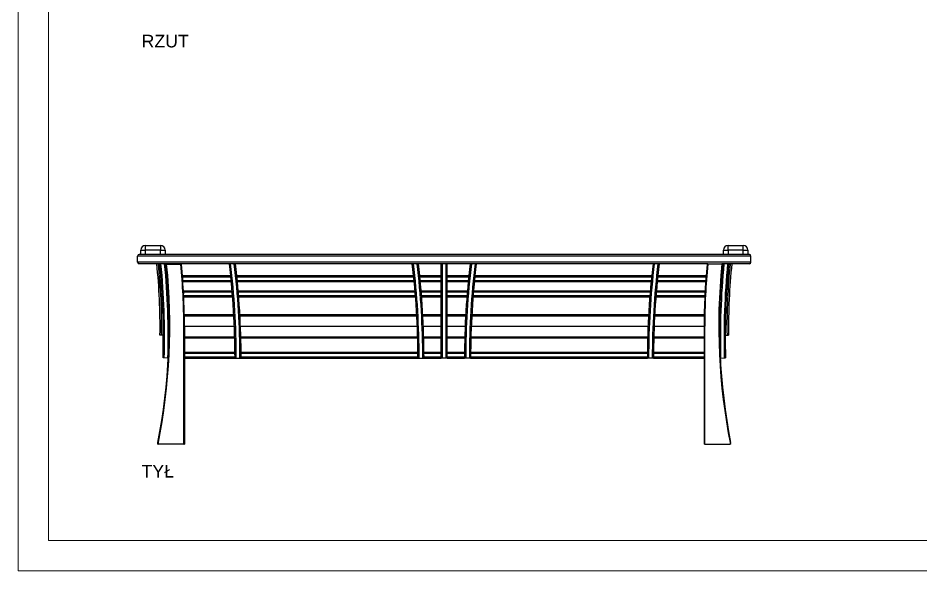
# Model space of a CAD drawing. Header units: millimetres. Extents: x 1039 to 6979, y -5125 to -925.
# Drawn here: x 1039 to 4001, y -5125 to -3310 of the extents above; entities that cross this region are included whole.
import ezdxf

# ---------------------------------------------------------------- set-up
doc = ezdxf.new("R2010")
doc.units = ezdxf.units.MM
doc.layers.add('tabelka', color=155, linetype='Continuous')
doc.layers.add('WYMIAR', color=96, linetype='Continuous')

# ---------------------------------------------------------------- blocks, each defined once
blk = doc.blocks.new('tyl')
for p, q in [((-2615.4, -846.4), (-2600.4, -846.4)), ((-2615.4, -861.2), (-2615.4, -846.4)), ((-2600.4, -831.4), (-2550.4, -831.4)), ((-2600.4, -831.4), (-2600.4, -846.4)), ((-2550.4, -846.4), (-2600.4, -846.4)), ((-2600.4, -846.4), (-2600.4, -861.2)), ((-2550.4, -831.4), (-2550.4, -846.4)), ((-2550.4, -846.4), (-2535.4, -846.4)), ((-2550.4, -861.2), (-2550.4, -846.4)), ((-2535.4, -846.4), (-2535.4, -861.2)), ((-703.4, -861.2), (-703.4, -846.4)), ((-703.4, -846.4), (-688.4, -846.4)), ((-688.4, -846.4), (-688.4, -831.4)), ((-688.4, -831.4), (-638.4, -831.4)), ((-638.4, -846.4), (-688.4, -846.4)), ((-688.4, -846.4), (-688.4, -861.2)), ((-638.4, -846.4), (-638.4, -831.4)), ((-638.4, -846.4), (-623.4, -846.4)), ((-638.4, -861.2), (-638.4, -846.4)), ((-623.4, -846.4), (-623.4, -861.2)), ((-2625.4, -886), (-2625.4, -866.4)), ((-613.4, -866.4), (-2625.4, -866.4)), ((-613.4, -886), (-2625.4, -886)), ((-618.6, -861.2), (-2620.2, -861.2)), ((-613.4, -886), (-613.4, -866.4)), ((-2530.1, -891.2), (-2620.2, -891.2)), ((-2530.1, -891.2), (-2530.1, -893.2)), ((-2483.9, -891.2), (-2530.1, -891.2)), ((-2530.1, -893.2), (-2483.9, -893.2)), ((-754.9, -891.2), (-2483.9, -891.2)), ((-2483.9, -891.2), (-2483.9, -893.2)), ((-1629.4, -1201.2), (-1629.4, -891.2)), ((-1625.4, -1201.2), (-1625.4, -891.2)), ((-1613.4, -1201.2), (-1613.4, -891.2)), ((-1609.4, -1201.2), (-1609.4, -891.2)), ((-754.9, -891.2), (-708.7, -891.2)), ((-754.9, -891.2), (-754.9, -893.2)), ((-708.7, -893.2), (-754.9, -893.2)), ((-618.6, -891.2), (-708.7, -891.2)), ((-708.7, -891.2), (-708.7, -893.2)), ((-2320, -931.2), (-2477.8, -931.2)), ((-2477.8, -931.2), (-2477.8, -935.2)), ((-2477.8, -935.2), (-2477.8, -940.3)), ((-2319.6, -935.2), (-2477.8, -935.2)), ((-2318.4, -947.2), (-2477.3, -947.2)), ((-1720, -931.2), (-2299.9, -931.2)), ((-1719.6, -935.2), (-2299.5, -935.2)), ((-1718.4, -947.2), (-2298.3, -947.2)), ((-1629.4, -931.2), (-1699.9, -931.2)), ((-1629.4, -935.2), (-1699.5, -935.2)), ((-1629.4, -947.2), (-1698.3, -947.2)), ((-1539, -931.2), (-1609.4, -931.2)), ((-1539.4, -935.2), (-1609.4, -935.2)), ((-1540.6, -947.2), (-1609.4, -947.2)), ((-940.6, -947.2), (-1520.5, -947.2)), ((-939.4, -935.2), (-1519.3, -935.2)), ((-939, -931.2), (-1518.8, -931.2)), ((-761.6, -947.2), (-920.5, -947.2)), ((-761, -935.2), (-919.3, -935.2)), ((-761, -931.2), (-918.8, -931.2)), ((-761, -931.2), (-761, -935.2)), ((-761, -935.2), (-761, -940.3)), ((-2318, -951.2), (-2477, -951.2)), ((-1718, -951.2), (-2297.9, -951.2)), ((-1629.4, -951.2), (-1697.9, -951.2)), ((-1541, -951.2), (-1609.4, -951.2)), ((-941, -951.2), (-1520.9, -951.2)), ((-761.8, -951.2), (-920.9, -951.2)), ((-2315.2, -981.2), (-2474.6, -981.2)), ((-2474.6, -981.2), (-2474.6, -985.2)), ((-2474.6, -985.2), (-2474.6, -990.3)), ((-2314.9, -985.2), (-2474.6, -985.2)), ((-2313.9, -997.2), (-2474.3, -997.2)), ((-2313.6, -1001.2), (-2474.1, -1001.2)), ((-1715.2, -981.2), (-2295.2, -981.2)), ((-1714.9, -985.2), (-2294.8, -985.2)), ((-1713.9, -997.2), (-2293.9, -997.2)), ((-1713.6, -1001.2), (-2293.5, -1001.2)), ((-1629.4, -981.2), (-1695.2, -981.2)), ((-1629.4, -985.2), (-1694.8, -985.2)), ((-1629.4, -997.2), (-1693.9, -997.2)), ((-1629.4, -1001.2), (-1693.5, -1001.2)), ((-1543.7, -981.2), (-1609.4, -981.2)), ((-1544, -985.2), (-1609.4, -985.2)), ((-1545, -997.2), (-1609.4, -997.2)), ((-1545.3, -1001.2), (-1609.4, -1001.2)), ((-945.3, -1001.2), (-1525.2, -1001.2)), ((-945, -997.2), (-1524.9, -997.2)), ((-944, -985.2), (-1523.9, -985.2)), ((-943.7, -981.2), (-1523.6, -981.2)), ((-764.8, -1001.2), (-925.2, -1001.2)), ((-764.6, -997.2), (-924.9, -997.2)), ((-764.2, -985.2), (-923.9, -985.2)), ((-764.2, -981.2), (-923.6, -981.2)), ((-764.2, -981.2), (-764.2, -985.2)), ((-764.2, -985.2), (-764.2, -990.3)), ((-2472.2, -1058.2), (-2309.8, -1058.2)), ((-2309.5, -1063.2), (-2472.2, -1063.2)), ((-2289.8, -1058.2), (-1709.8, -1058.2)), ((-1709.5, -1063.2), (-2289.5, -1063.2)), ((-1689.8, -1058.2), (-1629.4, -1058.2)), ((-1629.4, -1063.2), (-1689.5, -1063.2)), ((-1609.4, -1058.2), (-1549, -1058.2)), ((-1549.3, -1063.2), (-1609.4, -1063.2)), ((-949.3, -1063.2), (-1529.3, -1063.2)), ((-1529, -1058.2), (-949, -1058.2)), ((-766.7, -1063.2), (-929.3, -1063.2)), ((-929, -1058.2), (-766.6, -1058.2)), ((-2473.9, -1096.2), (-2473.9, -1096.2)), ((-2473.9, -1096.2), (-2473.9, -1096.2)), ((-2473.9, -1483.2), (-2473.9, -1096.2)), ((-2473.9, -1096.2), (-2471.9, -1096.2)), ((-2471.9, -1096.2), (-2308, -1096.2)), ((-2471.9, -1096.2), (-2471.9, -1483.2)), ((-2288, -1096.2), (-1708, -1096.2)), ((-1688, -1096.2), (-1629.4, -1096.2)), ((-1609.4, -1096.2), (-1550.8, -1096.2)), ((-1530.8, -1096.2), (-950.8, -1096.2)), ((-930.8, -1096.2), (-766.9, -1096.2)), ((-764.9, -1096.2), (-766.9, -1096.2)), ((-766.9, -1096.2), (-766.9, -1483.2)), ((-764.9, -1483.2), (-764.9, -1096.2)), ((-764.9, -1096.2), (-764.9, -1096.2)), ((-764.9, -1096.2), (-764.9, -1096.2)), ((-2541.1, -1126.4), (-2546.9, -1126.3)), ((-2471.9, -1131.2), (-2306.8, -1131.2)), ((-2471.9, -1134.2), (-2306.7, -1134.2)), ((-2286.8, -1131.2), (-1706.8, -1131.2)), ((-2286.7, -1134.2), (-1706.7, -1134.2)), ((-1686.8, -1131.2), (-1629.4, -1131.2)), ((-1686.7, -1134.2), (-1629.4, -1134.2)), ((-1609.4, -1131.2), (-1552, -1131.2)), ((-1609.4, -1134.2), (-1552.1, -1134.2)), ((-1532.1, -1134.2), (-952.1, -1134.2)), ((-1532, -1131.2), (-952, -1131.2)), ((-932.1, -1134.2), (-766.9, -1134.2)), ((-932, -1131.2), (-766.9, -1131.2)), ((-697.7, -1126.4), (-691.9, -1126.3)), ((-2471.9, -1181.2), (-2305.9, -1181.2)), ((-2285.9, -1181.2), (-1705.9, -1181.2)), ((-1685.9, -1181.2), (-1629.4, -1181.2)), ((-1609.4, -1181.2), (-1552.9, -1181.2)), ((-1532.9, -1181.2), (-952.9, -1181.2)), ((-932.9, -1181.2), (-766.9, -1181.2)), ((-2525.9, -1201.1), (-2537.9, -1200.8)), ((-2471.9, -1185.2), (-2305.9, -1185.2)), ((-2471.9, -1197.2), (-2305.9, -1197.2)), ((-2471.9, -1201.2), (-2305.9, -1201.2)), ((-2305.9, -1201.2), (-2301.9, -1201.2)), ((-2301.9, -1201.2), (-2289.9, -1201.2)), ((-2289.9, -1201.2), (-2285.9, -1201.2)), ((-2285.9, -1185.2), (-1705.9, -1185.2)), ((-2285.9, -1197.2), (-1705.9, -1197.2)), ((-2285.9, -1201.2), (-1705.9, -1201.2)), ((-1705.9, -1201.2), (-1701.9, -1201.2)), ((-1701.9, -1201.2), (-1689.9, -1201.2)), ((-1689.9, -1201.2), (-1685.9, -1201.2)), ((-1685.9, -1185.2), (-1629.4, -1185.2)), ((-1685.9, -1197.2), (-1629.4, -1197.2)), ((-1685.9, -1201.2), (-1629.4, -1201.2)), ((-1625.4, -1201.2), (-1629.4, -1201.2)), ((-1613.4, -1201.2), (-1625.4, -1201.2)), ((-1609.4, -1201.2), (-1613.4, -1201.2)), ((-1609.4, -1185.2), (-1552.9, -1185.2)), ((-1609.4, -1197.2), (-1553, -1197.2)), ((-1609.4, -1201.2), (-1553, -1201.2)), ((-1549, -1201.2), (-1553, -1201.2)), ((-1537, -1201.2), (-1549, -1201.2)), ((-1533, -1201.2), (-1537, -1201.2)), ((-1533, -1197.2), (-953, -1197.2)), ((-1533, -1201.2), (-953, -1201.2)), ((-1532.9, -1185.2), (-952.9, -1185.2)), ((-949, -1201.2), (-953, -1201.2)), ((-937, -1201.2), (-949, -1201.2)), ((-933, -1201.2), (-937, -1201.2)), ((-933, -1197.2), (-766.9, -1197.2)), ((-933, -1201.2), (-766.9, -1201.2)), ((-932.9, -1185.2), (-766.9, -1185.2)), ((-712.9, -1201.1), (-700.9, -1200.8)), ((-2558.6, -1476.9), (-2558.9, -1478.2)), ((-680.2, -1476.9), (-679.9, -1478.2)), ((-2473.9, -1483.2), (-2557.9, -1483.2)), ((-2473.9, -1483.2), (-2471.9, -1483.2)), ((-764.9, -1483.2), (-766.9, -1483.2)), ((-764.9, -1483.2), (-681, -1483.2))]:
    blk.add_line(p, q)
at = {"flags": 128}
for points in [[(-2532.1, -893.4), (-2532.1, -893.4), (-2532, -893.4), (-2531.8, -893.4), (-2531.5, -893.4), (-2531.2, -893.3), (-2530.9, -893.3), (-2530.5, -893.3), (-2530.1, -893.2)], [(-2483.9, -893.2), (-2483.5, -893.2), (-2483.1, -893.2), (-2482.8, -893.1), (-2482.5, -893.1), (-2482.3, -893.1), (-2482.1, -893.1), (-2482, -893), (-2481.9, -893)], [(-754.9, -893.2), (-755.3, -893.2), (-755.7, -893.2), (-756, -893.1), (-756.3, -893.1), (-756.6, -893.1), (-756.8, -893.1), (-756.9, -893), (-756.9, -893)], [(-706.7, -893.4), (-706.7, -893.4), (-706.9, -893.4), (-707, -893.4), (-707.3, -893.4), (-707.6, -893.3), (-707.9, -893.3), (-708.3, -893.3), (-708.7, -893.2)], [(-2546.9, -1126.3), (-2548, -1126.3), (-2548.9, -1126.3), (-2549.8, -1126.3), (-2550.6, -1126.3), (-2551.3, -1126.2), (-2551.7, -1126.2), (-2552, -1126.2), (-2552.1, -1126.2)], [(-691.9, -1126.3), (-690.9, -1126.3), (-689.9, -1126.3), (-689, -1126.3), (-688.2, -1126.3), (-687.6, -1126.2), (-687.1, -1126.2), (-686.8, -1126.2), (-686.7, -1126.2)], [(-2537.9, -1200.8), (-2538.7, -1200.8), (-2539.4, -1200.8), (-2540.1, -1200.8), (-2540.7, -1200.8), (-2541.2, -1200.8), (-2541.6, -1200.7), (-2541.8, -1200.7), (-2541.9, -1200.7)], [(-2524.7, -1201.2), (-2525.1, -1201.2), (-2525.9, -1201.1)], [(-714.1, -1201.2), (-713.7, -1201.2), (-712.9, -1201.1)], [(-700.9, -1200.8), (-700.1, -1200.8), (-699.4, -1200.8), (-698.7, -1200.8), (-698.1, -1200.8), (-697.6, -1200.8), (-697.2, -1200.7), (-697, -1200.7), (-696.9, -1200.7)]]:
    blk.add_lwpolyline(points, dxfattribs=at)
for centre, radius, start, end in [((-2600.4, -846.4), 15, 90, 180), ((-2550.4, -846.4), 15, 0, 90), ((-688.4, -846.4), 15, 90, 180), ((-638.4, -846.4), 15, 0, 90), ((-2620.2, -866.4), 5.2, 90, 180), ((-2620.2, -886), 5.2, 180, 270), ((-618.6, -866.4), 5.2, 0, 90), ((-618.6, -886), 5.2, 270, 0), ((-4521.9, -1096.2), 1970, 359.1275, 5.9731), ((-4521.9, -1095.3), 2000, 348.9618, 5.7931), ((-4521.9, -1095.3), 2002, 348.8272, 5.7931), ((-4521.9, -1096.2), 1975.2, 359.1275, 5.9573), ((-5121.1, -1136.8), 2580, 358.581, 5.4628), ((-5121.1, -1136.8), 2584, 358.581, 5.4543), ((-5121.1, -1136.8), 2596, 358.581, 5.429), ((-5121.1, -1136.8), 2600, 1.6441, 5.4206), ((-4521.9, -1096.2), 2000, 1.0124, 5.8831), ((-2530.1, -893.2), 2, 90, 185.7931), ((-2483.9, -893.2), 2, 5.6625, 90), ((-4521.9, -1095.3), 2048, 359.9741, 5.6625), ((-4521.9, -1095.3), 2050, 359.9741, 5.6625), ((-4895.9, -1201.2), 2590, 0, 6.8743), ((-4895.9, -1201.2), 2594, 0, 6.8636), ((-4895.9, -1201.2), 2606, 0, 6.8319), ((-4895.9, -1201.2), 2610, 0, 6.8213), ((-4295.9, -1201.2), 2590, 0, 6.8743), ((-4295.9, -1201.2), 2594, 0, 6.8636), ((-4295.9, -1201.2), 2606, 0, 6.8319), ((-4295.9, -1201.2), 2610, 0, 6.8213), ((1057, -1201.2), 2610, 173.1787, 180), ((1057, -1201.2), 2606, 173.1681, 180), ((1057, -1201.2), 2594, 173.1364, 180), ((1057, -1201.2), 2590, 173.1257, 180), ((1657, -1201.2), 2610, 173.1787, 180), ((1657, -1201.2), 2606, 173.1681, 180), ((1657, -1201.2), 2594, 173.1364, 180), ((1657, -1201.2), 2590, 173.1257, 180), ((1283.1, -1095.3), 2050, 174.3375, 180.0259), ((1283.1, -1095.3), 2048, 174.3375, 180.0259), ((-754.9, -893.2), 2, 90, 174.3375), ((1283.1, -1095.3), 2002, 174.2069, 191.1728), ((1283.1, -1095.3), 2000, 174.2069, 191.0382), ((1882.3, -1136.8), 2600, 174.5794, 178.3559), ((1283.1, -1096.2), 2000, 174.1169, 178.9876), ((1882.3, -1136.8), 2596, 174.571, 181.419), ((-708.7, -893.2), 2, 354.2069, 90), ((1882.3, -1136.8), 2584, 174.5457, 181.419), ((1882.3, -1136.8), 2580, 174.5372, 181.419), ((1283.1, -1096.2), 1975.2, 174.0427, 180.8725), ((1283.1, -1096.2), 1970, 174.0269, 180.8725)]:
    blk.add_arc(centre, radius, start, end)
for points, knots in [([(-2558.9, -1483.2), (-2558.9, -1482.6), (-2558.9, -1481.2), (-2558.9, -1479.8), (-2558.9, -1478.9), (-2558.9, -1478.5), (-2558.9, -1478.3), (-2558.9, -1478.2), (-2558.9, -1478.2), (-2558.9, -1478.2)], [0, 0, 0, 0, 0.3682645, 0.7348054, 0.8203833, 0.9117337, 0.9482067, 0.9793127, 1, 1, 1, 1]), ([(-679.9, -1483.2), (-679.9, -1482.6), (-679.9, -1481.2), (-679.9, -1479.8), (-679.9, -1478.9), (-679.9, -1478.5), (-679.9, -1478.3), (-679.9, -1478.2), (-679.9, -1478.2), (-679.9, -1478.2)], [0, 0, 0, 0, 0.3682645, 0.7348054, 0.8203833, 0.9117337, 0.9482067, 0.9793127, 1, 1, 1, 1]), ([(-2558.9, -1483.2), (-2558.7, -1483.2), (-2558.4, -1483.2), (-2558, -1483.2), (-2557.9, -1483.2)], [0, 0, 0, 0, 0.628161, 1, 1, 1, 1]), ([(-679.9, -1483.2), (-680.1, -1483.2), (-680.5, -1483.2), (-680.8, -1483.2), (-681, -1483.2)], [0, 0, 0, 0, 0.628161, 1, 1, 1, 1])]:
    blk.add_open_spline(points, degree=3, knots=knots)

msp = doc.modelspace()

# ---------------------------------------------------------------- linework, layer by layer
at = {"layer": 'tabelka', "lineweight": 5}
for points in [[(1039.05, -925.24), (6979.05, -925.24), (6979.05, -5125.24), (1039.05, -5125.24)], [(1139.05, -1025.24), (6879.05, -1025.24), (6879.05, -5025.24), (1139.05, -5025.24)]]:
    msp.add_lwpolyline(points, close=True, dxfattribs=at)

# ---------------------------------------------------------------- block references
msp.add_blockref('tyl', (4056.69, -3225.27))

# ---------------------------------------------------------------- texts
at = {"layer": 'WYMIAR', "char_height": 41.5951, "width": 196.5247, "attachment_point": 1}
for s, insert in [('{\\f@Arial Unicode MS|b0|i0|c238|p34;RZUT}', (1444.15, -3365.01)), ('{\\f@Arial Unicode MS|b0|i0|c238|p34;TYŁ}', (1444.15, -4776.92))]:
    msp.add_mtext(s, dxfattribs=dict(at, insert=insert))

doc.saveas('drawing.dxf')
